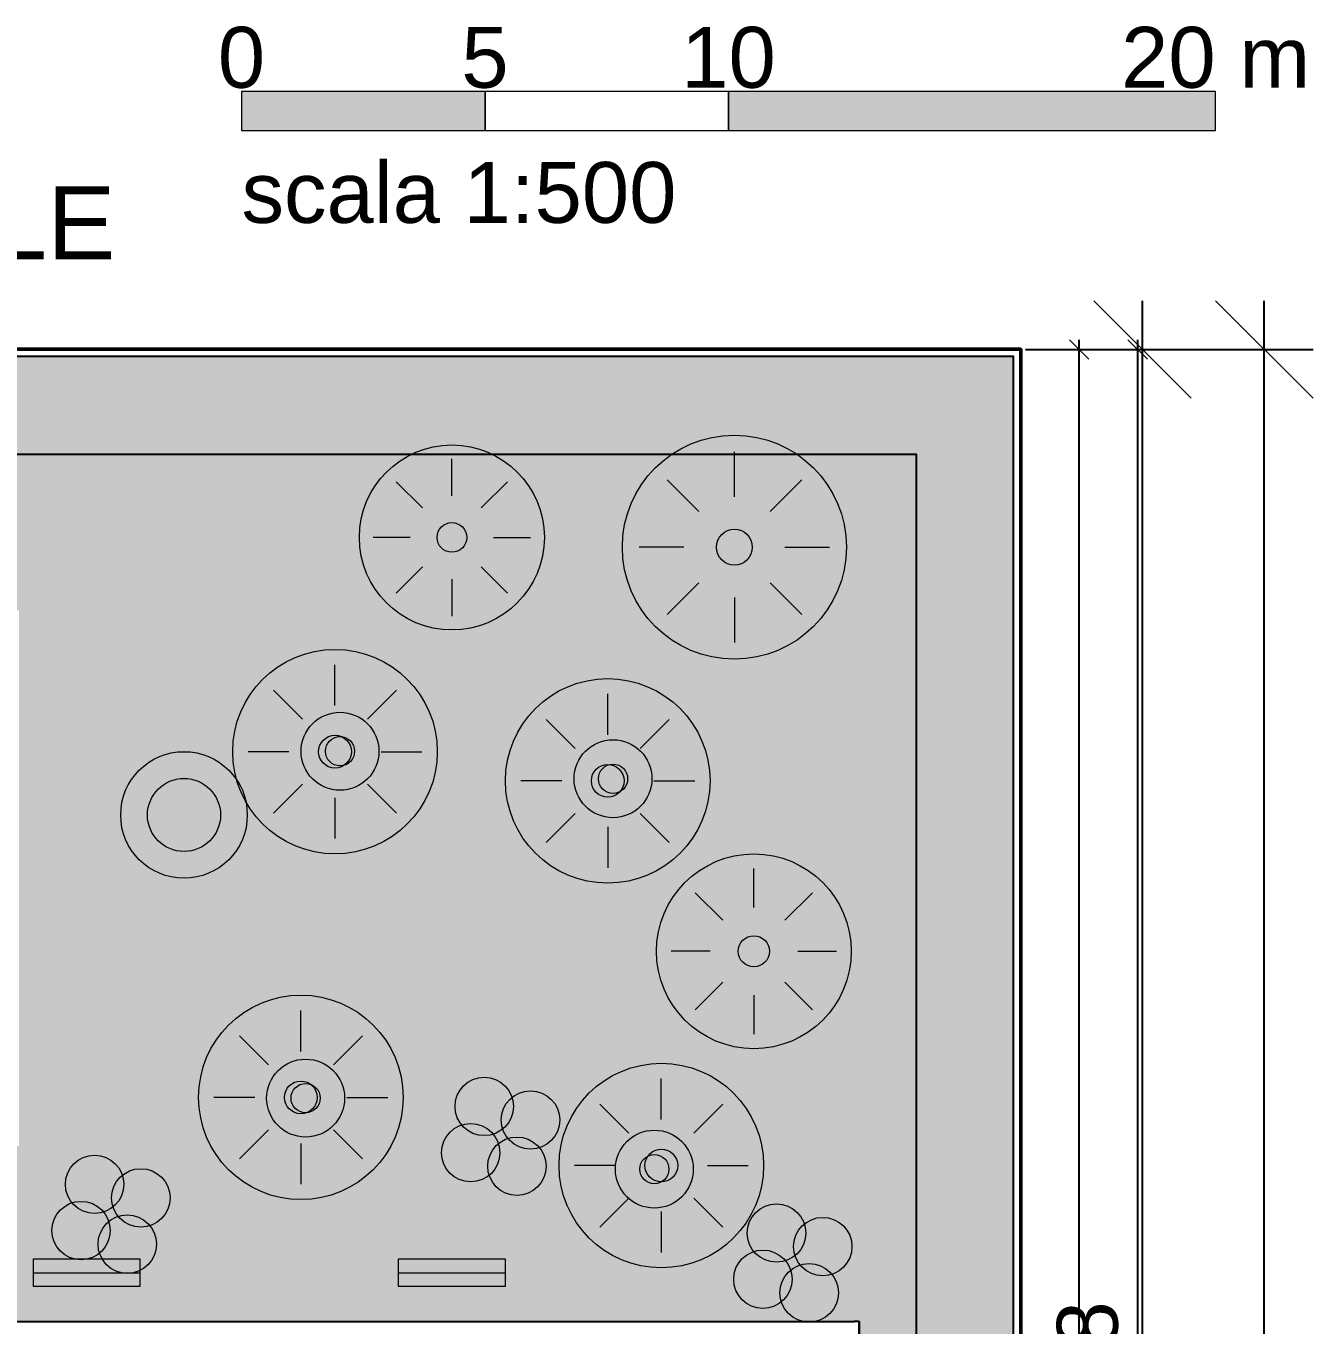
# Model space of a CAD drawing. Header units: millimetres. Extents: x 23 to 299, y 5 to 130.
# Drawn here: x 198.26 to 224.68, y 43.33 to 70 of the extents above; entities that cross this region are included whole.
import ezdxf
from ezdxf.enums import TextEntityAlignment as Align

# ---------------------------------------------------------------- set-up
doc = ezdxf.new("R2010")
doc.units = ezdxf.units.MM
doc.layers.get('0').update_dxf_attribs({"lineweight": 25})
for name, color, linetype, lineweight in [('ANNOT_500', 7, 'Continuous', 13), ('ARREDO_ESTERNO', 8, 'Continuous', 13), ('LEGENDA', 7, 'Continuous', 18), ('LOTTO', 3, 'Continuous', 50), ('PAESAGGIO', 3, 'Continuous', 13), ('QUOTE_100', 5, 'Continuous', 13), ('QUOTE_500', 5, 'Continuous', 13)]:
    doc.layers.add(name, color=color, linetype=linetype, lineweight=lineweight)
doc.styles.add('ARIAL', font='arial.ttf')
doc.dimstyles.new('Q100', dxfattribs={"dimscale": 100, "dimtxt": 0.0025, "dimasz": 2.5, "dimexe": 0.002, "dimexo": 0.001, "dimgap": 0.001, "dimtad": 1, "dimlfac": 100, "dimtxsty": 'ARIAL', "dimtsz": 0.002, "dimcen": 2.5, "dimdle": 0.002, "dimclrd": 5, "dimclre": 5, "dimclrt": 5, "dimazin": 3, "dimtfac": 1, "dimtmove": 0, "dimatfit": 3, "dimarcsym": 0})
doc.dimstyles.new('Q500', dxfattribs={"dimscale": 500, "dimtxt": 0.0025, "dimasz": 2.5, "dimexe": 0.002, "dimexo": 0.001, "dimgap": 0.001, "dimtad": 1, "dimdec": 0, "dimlfac": 100, "dimtxsty": 'ARIAL', "dimtsz": 0.002, "dimcen": 2.5, "dimdle": 0.002, "dimclrd": 5, "dimclre": 5, "dimclrt": 5, "dimazin": 3, "dimtfac": 1, "dimtmove": 0, "dimatfit": 3, "dimarcsym": 0})

msp = doc.modelspace()

# ---------------------------------------------------------------- hatches: boundary and pattern name
h = msp.add_hatch()
h.set_pattern_fill('GRASS', scale=0.0084)
h.set_pattern_definition([(90, (98.8297, 16.1932), (-0.1508683, 0.1508683), [0.040005, -0.2617316]), (45, (98.8297, 16.1932), (-0.1508683, 0.1508683), [0.040005, -0.173355]), (135, (98.8297, 16.1932), (-0.1508683, -0.1508683), [0.040005, -0.173355])])
h.paths.add_polyline_path([(160.8497, 42.7032), (162.8497, 42.7032), (162.8497, 61.2132), (216.5297, 61.2132), (216.5297, 22.5332), (188.287, 22.5332), (188.287, 20.5332), (218.5297, 20.5332), (218.5297, 63.2132), (160.8497, 63.2132)])
h = msp.add_hatch(color=92)
h.dxf.hatch_style = 1
h.paths.add_polyline_path([(198.11159, 47.00091), (188.1497, 47.00091), (188.1497, 44.8032), (190.76092, 44.8032), (190.76092, 43.39484), (215.26092, 43.39484), (215.36092, 43.39484), (215.36092, 39.49484), (215.26092, 39.49484), (203.09925, 39.49484), (190.76092, 39.49484), (190.76092, 27.64389), (194.48776, 27.64389), (194.48776, 35.2028), (207.48776, 35.2028), (207.48776, 26.2028), (207.48776, 25.2028), (194.48776, 25.2028), (194.48776, 22.5332), (216.5297, 22.5332), (216.5297, 61.2132), (162.8497, 61.2132), (162.8497, 44.8032), (185.8497, 44.8032), (185.8497, 47.00091), (177.11159, 47.00091), (177.11159, 58.00091), (198.11159, 58.00091)])
at = {"layer": 'ANNOT_500'}
h = msp.add_hatch(color=7, dxfattribs=at)
h.dxf.hatch_style = 1
h.paths.add_polyline_path([(202.68, 67.86), (207.68, 67.86), (207.68, 68.66), (202.68, 68.66)])
h = msp.add_hatch(color=7, dxfattribs=at)
h.dxf.hatch_style = 1
h.paths.add_polyline_path([(212.68, 67.86), (222.68, 67.86), (222.68, 68.66), (212.68, 68.66)])
at = {"layer": 'ARREDO_ESTERNO', "true_color": 0xbc8f64}
h = msp.add_hatch(color=33, dxfattribs=at)
h.dxf.hatch_style = 1
h.paths.add_polyline_path([(198.4, 44.125), (200.6, 44.125), (200.6, 44.675), (198.4, 44.675)])
h = msp.add_hatch(color=33, dxfattribs=at)
h.dxf.hatch_style = 1
h.paths.add_polyline_path([(205.9, 44.125), (208.1, 44.125), (208.1, 44.675), (205.9, 44.675)])
at = {"layer": 'PAESAGGIO', "true_color": 0x2e7d32}
h = msp.add_hatch(color=97, dxfattribs=at)
h.dxf.hatch_style = 1
edge = h.paths.add_edge_path()
edge.add_arc((207, 59.5), 1.9, 0, 360)
h = msp.add_hatch(color=97, dxfattribs=at)
h.dxf.hatch_style = 1
edge = h.paths.add_edge_path()
edge.add_arc((212.8, 59.3), 2.3, 0, 360)
at = {"layer": 'PAESAGGIO', "true_color": 0x795548}
h = msp.add_hatch(color=27, dxfattribs=at)
h.dxf.hatch_style = 1
edge = h.paths.add_edge_path()
edge.add_arc((207, 59.5), 0.304, 0, 360)
h = msp.add_hatch(color=27, dxfattribs=at)
h.dxf.hatch_style = 1
edge = h.paths.add_edge_path()
edge.add_arc((212.8, 59.3), 0.368, 0, 360)
at = {"layer": 'PAESAGGIO', "true_color": 0x2e7d32}
h = msp.add_hatch(color=97, dxfattribs=at)
h.dxf.hatch_style = 1
edge = h.paths.add_edge_path()
edge.add_arc((204.6, 55.1), 2.1, 0, 360)
h = msp.add_hatch(color=97, dxfattribs=at)
h.dxf.hatch_style = 1
edge = h.paths.add_edge_path()
edge.add_arc((210.2, 54.5), 2.1, 0, 360)
at = {"layer": 'PAESAGGIO', "true_color": 0x795548}
h = msp.add_hatch(color=27, dxfattribs=at)
h.dxf.hatch_style = 1
edge = h.paths.add_edge_path()
edge.add_arc((204.6, 55.1), 0.336, 0, 360)
at = {"layer": 'PAESAGGIO', "true_color": 0xf48fb1}
h = msp.add_hatch(color=231, dxfattribs=at)
h.dxf.hatch_style = 1
edge = h.paths.add_edge_path()
edge.add_arc((201.5, 53.8), 1.3, 0, 360)
at = {"layer": 'PAESAGGIO', "true_color": 0xffffff}
h = msp.add_hatch(color=7, dxfattribs=at)
h.dxf.hatch_style = 1
edge = h.paths.add_edge_path()
edge.add_arc((201, 54.66603), 0.2, 0, 360)
h = msp.add_hatch(color=7, dxfattribs=at)
h.dxf.hatch_style = 1
edge = h.paths.add_edge_path()
edge.add_arc((202, 54.66603), 0.2, 0, 360)
at = {"layer": 'PAESAGGIO', "true_color": 0x795548}
h = msp.add_hatch(color=27, dxfattribs=at)
h.dxf.hatch_style = 1
edge = h.paths.add_edge_path()
edge.add_arc((210.2, 54.5), 0.336, 0, 360)
at = {"layer": 'PAESAGGIO', "true_color": 0xffd54f}
h = msp.add_hatch(color=41, dxfattribs=at)
h.dxf.hatch_style = 1
edge = h.paths.add_edge_path()
edge.add_arc((201.5, 53.8), 0.75, 0, 360)
at = {"layer": 'PAESAGGIO', "true_color": 0xffffff}
h = msp.add_hatch(color=7, dxfattribs=at)
h.dxf.hatch_style = 1
edge = h.paths.add_edge_path()
edge.add_arc((200.5, 53.8), 0.2, 0, 360)
h = msp.add_hatch(color=7, dxfattribs=at)
h.dxf.hatch_style = 1
edge = h.paths.add_edge_path()
edge.add_arc((202.5, 53.8), 0.2, 0, 360)
h = msp.add_hatch(color=7, dxfattribs=at)
h.dxf.hatch_style = 1
edge = h.paths.add_edge_path()
edge.add_arc((201, 52.93397), 0.2, 0, 360)
h = msp.add_hatch(color=7, dxfattribs=at)
h.dxf.hatch_style = 1
edge = h.paths.add_edge_path()
edge.add_arc((202, 52.93397), 0.2, 0, 360)
at = {"layer": 'PAESAGGIO', "true_color": 0x2e7d32}
h = msp.add_hatch(color=97, dxfattribs=at)
h.dxf.hatch_style = 1
edge = h.paths.add_edge_path()
edge.add_arc((213.2, 51), 2, 0, 360)
at = {"layer": 'PAESAGGIO', "true_color": 0x795548}
h = msp.add_hatch(color=27, dxfattribs=at)
h.dxf.hatch_style = 1
edge = h.paths.add_edge_path()
edge.add_arc((213.2, 51), 0.32, 0, 360)
at = {"layer": 'PAESAGGIO', "true_color": 0x2e7d32}
h = msp.add_hatch(color=97, dxfattribs=at)
h.dxf.hatch_style = 1
edge = h.paths.add_edge_path()
edge.add_arc((203.9, 48), 2.1, 0, 360)
h = msp.add_hatch(color=97, dxfattribs=at)
h.dxf.hatch_style = 1
edge = h.paths.add_edge_path()
edge.add_arc((211.3, 46.6), 2.1, 0, 360)
at = {"layer": 'PAESAGGIO', "true_color": 0x795548}
h = msp.add_hatch(color=27, dxfattribs=at)
h.dxf.hatch_style = 1
edge = h.paths.add_edge_path()
edge.add_arc((203.9, 48), 0.336, 0, 360)
at = {"layer": 'PAESAGGIO', "true_color": 0x66bb6a}
h = msp.add_hatch(color=93, dxfattribs=at)
h.dxf.hatch_style = 1
edge = h.paths.add_edge_path()
edge.add_arc((207.6644, 47.81431), 0.6, 0, 360)
h = msp.add_hatch(color=93, dxfattribs=at)
h.dxf.hatch_style = 1
edge = h.paths.add_edge_path()
edge.add_arc((208.61431, 47.5356), 0.6, 0, 360)
h = msp.add_hatch(color=93, dxfattribs=at)
h.dxf.hatch_style = 1
edge = h.paths.add_edge_path()
edge.add_arc((207.38569, 46.8644), 0.6, 0, 360)
h = msp.add_hatch(color=93, dxfattribs=at)
h.dxf.hatch_style = 1
edge = h.paths.add_edge_path()
edge.add_arc((208.3356, 46.58569), 0.6, 0, 360)
h = msp.add_hatch(color=93, dxfattribs=at)
h.dxf.hatch_style = 1
edge = h.paths.add_edge_path()
edge.add_arc((199.6644, 46.21431), 0.6, 0, 360)
at = {"layer": 'PAESAGGIO', "true_color": 0x795548}
h = msp.add_hatch(color=27, dxfattribs=at)
h.dxf.hatch_style = 1
edge = h.paths.add_edge_path()
edge.add_arc((211.3, 46.6), 0.336, 0, 360)
at = {"layer": 'PAESAGGIO', "true_color": 0x66bb6a}
h = msp.add_hatch(color=93, dxfattribs=at)
h.dxf.hatch_style = 1
edge = h.paths.add_edge_path()
edge.add_arc((200.61431, 45.9356), 0.6, 0, 360)
h = msp.add_hatch(color=93, dxfattribs=at)
h.dxf.hatch_style = 1
edge = h.paths.add_edge_path()
edge.add_arc((199.38569, 45.2644), 0.6, 0, 360)
h = msp.add_hatch(color=93, dxfattribs=at)
h.dxf.hatch_style = 1
edge = h.paths.add_edge_path()
edge.add_arc((213.6644, 45.21431), 0.6, 0, 360)
h = msp.add_hatch(color=93, dxfattribs=at)
h.dxf.hatch_style = 1
edge = h.paths.add_edge_path()
edge.add_arc((200.3356, 44.98569), 0.6, 0, 360)
h = msp.add_hatch(color=93, dxfattribs=at)
h.dxf.hatch_style = 1
edge = h.paths.add_edge_path()
edge.add_arc((214.61431, 44.9356), 0.6, 0, 360)
h = msp.add_hatch(color=93, dxfattribs=at)
h.dxf.hatch_style = 1
edge = h.paths.add_edge_path()
edge.add_arc((213.38569, 44.2644), 0.6, 0, 360)
h = msp.add_hatch(color=93, dxfattribs=at)
h.dxf.hatch_style = 1
edge = h.paths.add_edge_path()
edge.add_arc((214.3356, 43.98569), 0.6, 0, 360)

# ---------------------------------------------------------------- linework, layer by layer
for p, q in [((160.6997, 63.3632), (218.6797, 63.3632)), ((218.6797, 63.3632), (218.6797, 20.3832)), ((190.76092, 43.39484), (215.26092, 43.39484)), ((215.36092, 43.39484), (215.26092, 43.39484)), ((215.36092, 43.39484), (215.36092, 39.59484)), ((215.36092, 39.49484), (215.36092, 43.39484))]:
    msp.add_line(p, q)
msp.add_lwpolyline([(190.76092, 22.5332), (188.287, 22.5332), (188.287, 20.5332), (218.5297, 20.5332), (218.5297, 63.2132), (160.8497, 63.2132), (160.8497, 42.7032), (162.8497, 42.7032), (162.8497, 61.2132), (216.5297, 61.2132), (216.5297, 22.5332), (188.287, 22.5332)])
at = {"layer": 'ANNOT_500', "color": 7}
for points in [[(202.68, 67.86), (207.68, 67.86), (207.68, 68.66), (202.68, 68.66)], [(207.68, 67.86), (212.68, 67.86), (212.68, 68.66), (207.68, 68.66)], [(212.68, 67.86), (222.68, 67.86), (222.68, 68.66), (212.68, 68.66)]]:
    msp.add_lwpolyline(points, close=True, dxfattribs=at)
at = {"layer": 'ARREDO_ESTERNO', "color": 30}
for p, q in [((198.4, 44.4), (200.6, 44.4)), ((205.9, 44.4), (208.1, 44.4))]:
    msp.add_line(p, q, dxfattribs=at)
for points in [[(198.4, 44.125), (200.6, 44.125), (200.6, 44.675), (198.4, 44.675)], [(205.9, 44.125), (208.1, 44.125), (208.1, 44.675), (205.9, 44.675)]]:
    msp.add_lwpolyline(points, close=True, dxfattribs=at)
at = {"layer": 'LEGENDA', "color": 3}
for centre, radius in [((204.70297, 55.10858), 0.8), ((204.70297, 55.10858), 0.3), ((210.30831, 54.54387), 0.8), ((210.30831, 54.54387), 0.3), ((203.99695, 47.98493), 0.8), ((203.99695, 47.98493), 0.3), ((211.15672, 46.52609), 0.8), ((211.15672, 46.52609), 0.3)]:
    msp.add_circle(centre, radius, dxfattribs=at)
at = {"layer": 'LOTTO'}
msp.add_lwpolyline([(158.6797, 18.3632), (218.6797, 18.3632), (218.6797, 63.3632), (158.6797, 63.3632)], close=True, dxfattribs=at)
at = {"layer": 'PAESAGGIO', "color": 3}
for p, q in [((207, 60.355), (207, 61.115)), ((212.8, 60.335), (212.8, 61.255)), ((206.39542, 60.10458), (205.85802, 60.64198)), ((207.60458, 60.10458), (208.14198, 60.64198)), ((212.06814, 60.03186), (211.41761, 60.68239)), ((213.53186, 60.03186), (214.18239, 60.68239)), ((206.145, 59.5), (205.385, 59.5)), ((207.855, 59.5), (208.615, 59.5)), ((211.765, 59.3), (210.845, 59.3)), ((213.835, 59.3), (214.755, 59.3)), ((206.39542, 58.89542), (205.85802, 58.35802)), ((207.60458, 58.89542), (208.14198, 58.35802)), ((207, 58.645), (207, 57.885)), ((212.06814, 58.56814), (211.41761, 57.91761)), ((213.53186, 58.56814), (214.18239, 57.91761)), ((212.8, 58.265), (212.8, 57.345)), ((204.6, 56.045), (204.6, 56.885)), ((203.93178, 55.76822), (203.33781, 56.36219)), ((205.26822, 55.76822), (205.86219, 56.36219)), ((210.2, 55.445), (210.2, 56.285)), ((209.53178, 55.16822), (208.93781, 55.76219)), ((210.86822, 55.16822), (211.46219, 55.76219)), ((203.655, 55.1), (202.815, 55.1)), ((205.545, 55.1), (206.385, 55.1)), ((203.93178, 54.43178), (203.33781, 53.83781)), ((205.26822, 54.43178), (205.86219, 53.83781)), ((209.255, 54.5), (208.415, 54.5)), ((211.145, 54.5), (211.985, 54.5)), ((204.6, 54.155), (204.6, 53.315)), ((209.53178, 53.83178), (208.93781, 53.23781)), ((210.86822, 53.83178), (211.46219, 53.23781)), ((210.2, 53.555), (210.2, 52.715)), ((213.2, 51.9), (213.2, 52.7)), ((212.5636, 51.6364), (211.99792, 52.20208)), ((213.8364, 51.6364), (214.40208, 52.20208)), ((212.3, 51), (211.5, 51)), ((214.1, 51), (214.9, 51)), ((212.5636, 50.3636), (211.99792, 49.79792)), ((213.8364, 50.3636), (214.40208, 49.79792)), ((213.2, 50.1), (213.2, 49.3)), ((203.9, 48.945), (203.9, 49.785)), ((203.23178, 48.66822), (202.63781, 49.26219)), ((204.56822, 48.66822), (205.16219, 49.26219)), ((211.3, 47.545), (211.3, 48.385)), ((202.955, 48), (202.115, 48)), ((204.845, 48), (205.685, 48)), ((210.63178, 47.26822), (210.03781, 47.86219)), ((211.96822, 47.26822), (212.56219, 47.86219)), ((203.23178, 47.33178), (202.63781, 46.73781)), ((204.56822, 47.33178), (205.16219, 46.73781)), ((203.9, 47.055), (203.9, 46.215)), ((210.355, 46.6), (209.515, 46.6)), ((212.245, 46.6), (213.085, 46.6)), ((210.63178, 45.93178), (210.03781, 45.33781)), ((211.96822, 45.93178), (212.56219, 45.33781)), ((211.3, 45.655), (211.3, 44.815))]:
    msp.add_line(p, q, dxfattribs=at)
for centre, radius in [((207, 59.5), 1.9), ((212.8, 59.3), 2.3), ((204.6, 55.1), 2.1), ((210.2, 54.5), 2.1), ((213.2, 51), 2), ((203.9, 48), 2.1), ((211.3, 46.6), 2.1), ((207.6644, 47.81431), 0.6), ((208.61431, 47.5356), 0.6), ((207.38569, 46.8644), 0.6), ((208.3356, 46.58569), 0.6), ((199.6644, 46.21431), 0.6), ((200.61431, 45.9356), 0.6), ((199.38569, 45.2644), 0.6), ((213.6644, 45.21431), 0.6), ((200.3356, 44.98569), 0.6), ((214.61431, 44.9356), 0.6), ((213.38569, 44.2644), 0.6), ((214.3356, 43.98569), 0.6)]:
    msp.add_circle(centre, radius, dxfattribs=at)
at = {"layer": 'PAESAGGIO', "color": 30}
for centre, radius in [((207, 59.5), 0.304), ((212.8, 59.3), 0.368), ((204.6, 55.1), 0.336), ((210.2, 54.5), 0.336), ((201.5, 53.8), 0.75), ((213.2, 51), 0.32), ((203.9, 48), 0.336), ((211.3, 46.6), 0.336)]:
    msp.add_circle(centre, radius, dxfattribs=at)
at = {"layer": 'PAESAGGIO', "color": 6}
msp.add_circle((201.5, 53.8), 1.3, dxfattribs=at)

# ---------------------------------------------------------------- texts
at = {"layer": 'ANNOT_500', "style": 'ARIAL'}
for s, height, p in [('0', 1.25, (202.68, 69.36)), ('5', 1.25, (207.68, 69.36)), ('10', 1.25, (212.68, 69.36)), ('20 m', 1.25, (222.68, 69.36)), ('GIARDINO COMUNALE', 1.5, (188.68, 65.96))]:
    msp.add_text(s, height=height, dxfattribs=at).set_placement(p, align=Align.MIDDLE_CENTER)
msp.add_text('scala 1:500', height=1.25, dxfattribs=at).set_placement((202.68, 65.96))

# ---------------------------------------------------------------- dimensions: what is measured, and where the dimension line sits
at = {"layer": 'QUOTE_100'}
for base, p1 in [((219.88, 20.38), (218.68, 20.38)), ((221.08, 18.36), (218.68, 18.36))]:
    msp.add_linear_dim(base=base, p1=p1, p2=(218.68, 63.36), angle=90, dimstyle='Q100', dxfattribs=at).render()
at = {"layer": 'QUOTE_500'}
for base, p1 in [((221.18, 20.38), (218.68, 20.38)), ((223.68, 18.36), (218.68, 18.36))]:
    msp.add_linear_dim(base=base, p1=p1, p2=(218.68, 63.36), angle=90, dimstyle='Q500', dxfattribs=at).render()

doc.saveas('drawing.dxf')
